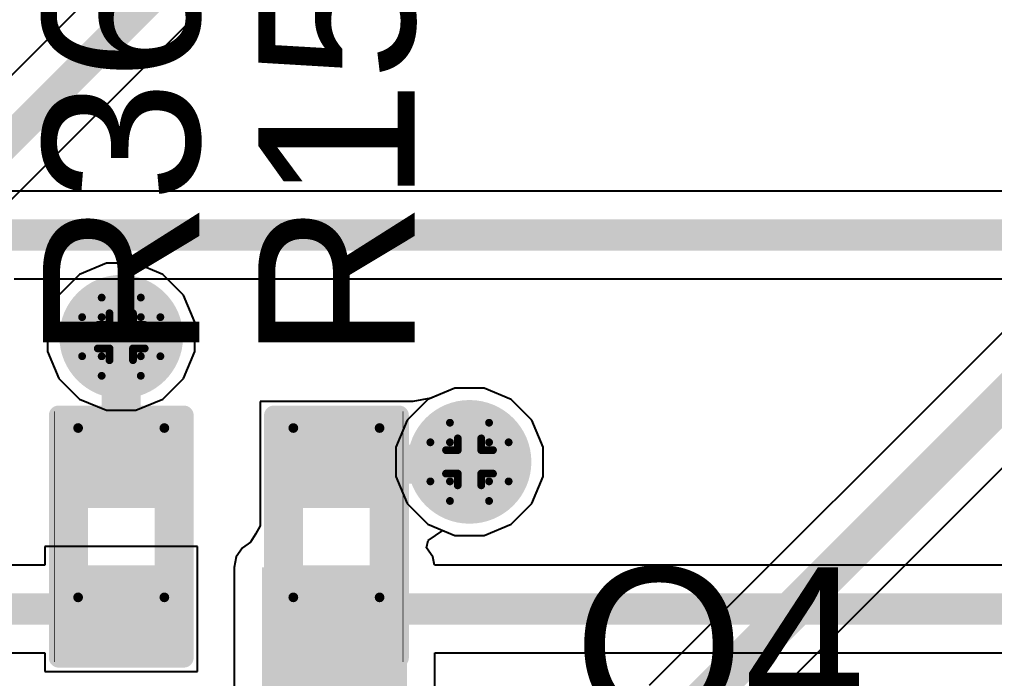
# Model space of a CAD drawing. Header units: inches. Extents: x -0.1 to 17.9, y -0.8 to 4.8.
# Drawn here: x 0.329 to 0.5782, y 1.7626 to 1.9311 of the extents above; entities that cross this region are included whole.
import ezdxf

# ---------------------------------------------------------------- set-up
doc = ezdxf.new("R2010")
doc.units = ezdxf.units.IN
doc.header["$MEASUREMENT"] = 0
for name, color, linetype in [('Bottom Layer 1', 5, 'Continuous'), ('Bottom Solder', 6, 'Continuous'), ('Drill Drawing', 1, 'Continuous'), ('GND+Signal', 16, 'Continuous'), ('Pad Holes', 156, 'Continuous'), ('PWR+Signal', 76, 'Continuous'), ('Top 3D Body', 56, 'Continuous'), ('Top Layer 1', 1, 'Continuous'), ('Top Overlay', 2, 'Continuous'), ('Top Paste', 8, 'Continuous'), ('Top Solder', 216, 'Continuous'), ('Via Holes', 16, 'Continuous')]:
    doc.layers.add(name, color=color, linetype=linetype)
doc.styles.add('Arial', font='', dxfattribs={"height": 0.2})
doc.styles.get('Arial').set_extended_font_data('Arial')

# ---------------------------------------------------------------- blocks, each defined once
blk = doc.blocks.new('R___0402_128')
at = {"layer": 'Top Layer 1'}
for points in [[(-0.027501, -0.0124991), (-0.027501, 0.0125009), (-0.009501000000000002, 0.0125009), (-0.009500999999999997, -0.0124991)], [(0.009499000000000002, -0.0124991), (0.009498999999999997, 0.0125009), (0.027499, 0.0125009), (0.027499, -0.0124991)]]:
    blk.add_hatch(color=1, dxfattribs=at).paths.add_polyline_path(points)
at = {"layer": 'Top Paste'}
for points in [[(-0.027501, -0.0124991), (-0.027501, 0.0125009), (-0.009501000000000002, 0.0125009), (-0.009500999999999997, -0.0124991)], [(0.009499000000000002, -0.0124991), (0.009498999999999997, 0.0125009), (0.027499, 0.0125009), (0.027499, -0.0124991)]]:
    blk.add_hatch(color=8, dxfattribs=at).paths.add_polyline_path(points)
at = {"layer": 'Top Solder'}
for points in [[(-0.0296664, -0.0146645), (-0.0296664, 0.0146663), (-0.007335600000000003, 0.0146663), (-0.007335599999999997, -0.0146645)], [(0.007333600000000003, -0.0146645), (0.007333599999999997, 0.0146663), (0.0296644, 0.0146663), (0.0296644, -0.0146645)]]:
    blk.add_hatch(color=216, dxfattribs=at).paths.add_polyline_path(points)
at = {"layer": 'Top Overlay'}
for points in [[(-0.031001, -0.0159991, 0.005, 0.005, 0), (-0.031001, 0.0160009, 0.005, 0.005, 0)], [(0.030999, 0.0160009, 0.005, 0.005, 0), (-0.031001, 0.0160009, 0.005, 0.005, 0)], [(0.030999, -0.0159991, 0.005, 0.005, 0), (0.030999, 0.0160009, 0.005, 0.005, 0)], [(0.030999, -0.0159991, 0.005, 0.005, 0), (-0.031001, -0.0159991, 0.005, 0.005, 0)], [(0.031999, -0.0169991, 0.000127, 0.000127, 0), (-0.032001, -0.0169991, 0.000127, 0.000127, 0)]]:
    blk.add_lwpolyline(points, format="xyseb", dxfattribs=at)
for points in [[(-0.032251, 0.0160009, 0.0025, 0.0025, 1), (-0.029751, 0.0160009, 0.0025, 0.0025, 1)], [(-0.032251, 0.0160009, 0.0025, 0.0025, 1), (-0.029751, 0.0160009, 0.0025, 0.0025, 1)], [(0.029749, 0.0160009, 0.0025, 0.0025, 1), (0.032249, 0.0160009, 0.0025, 0.0025, 1)], [(0.029749, 0.0160009, 0.0025, 0.0025, 1), (0.032249, 0.0160009, 0.0025, 0.0025, 1)], [(-0.032251, -0.0159991, 0.0025, 0.0025, 1), (-0.029751, -0.0159991, 0.0025, 0.0025, 1)], [(-0.032251, -0.0159991, 0.0025, 0.0025, 1), (-0.029751, -0.0159991, 0.0025, 0.0025, 1)], [(0.029749, -0.0159991, 0.0025, 0.0025, 1), (0.032249, -0.0159991, 0.0025, 0.0025, 1)], [(0.029749, -0.0159991, 0.0025, 0.0025, 1), (0.032249, -0.0159991, 0.0025, 0.0025, 1)], [(-0.0320327, -0.0169991, 6.35e-05, 6.35e-05, 1), (-0.0319693, -0.0169991, 6.35e-05, 6.35e-05, 1)], [(0.0319673, -0.0169991, 6.35e-05, 6.35e-05, 1), (0.0320307, -0.0169991, 6.35e-05, 6.35e-05, 1)]]:
    blk.add_lwpolyline(points, format="xyseb", close=True, dxfattribs=at)
blk = doc.blocks.new('R___0402_147')
at = {"layer": 'Top Layer 1'}
for points in [[(-0.027499, -0.0125009), (-0.027499, 0.0124991), (-0.009498999999999999, 0.0124991), (-0.009499000000000002, -0.0125009)], [(0.009500999999999999, -0.0125009), (0.009501, 0.0124991), (0.027501, 0.0124991), (0.027501, -0.0125009)]]:
    blk.add_hatch(color=1, dxfattribs=at).paths.add_polyline_path(points)
at = {"layer": 'Top Paste'}
for points in [[(-0.027499, -0.0125009), (-0.027499, 0.0124991), (-0.009498999999999999, 0.0124991), (-0.009499000000000002, -0.0125009)], [(0.009500999999999999, -0.0125009), (0.009501, 0.0124991), (0.027501, 0.0124991), (0.027501, -0.0125009)]]:
    blk.add_hatch(color=8, dxfattribs=at).paths.add_polyline_path(points)
at = {"layer": 'Top Solder'}
for points in [[(-0.0296644, -0.0146663), (-0.0296644, 0.0146645), (-0.007333599999999998, 0.0146645), (-0.007333600000000002, -0.0146663)], [(0.007335599999999999, -0.0146663), (0.007335600000000001, 0.0146645), (0.0296664, 0.0146645), (0.0296664, -0.0146663)]]:
    blk.add_hatch(color=216, dxfattribs=at).paths.add_polyline_path(points)
at = {"layer": 'Top Overlay'}
for points in [[(-0.030999, 0.0159991, 0.005, 0.005, 0), (-0.030999, -0.0160009, 0.005, 0.005, 0)], [(-0.030999, 0.0159991, 0.005, 0.005, 0), (0.031001, 0.0159991, 0.005, 0.005, 0)], [(0.031001, 0.0159991, 0.005, 0.005, 0), (0.031001, -0.0160009, 0.005, 0.005, 0)], [(-0.030999, -0.0160009, 0.005, 0.005, 0), (0.031001, -0.0160009, 0.005, 0.005, 0)], [(-0.031999, -0.0170009, 0.000127, 0.000127, 0), (0.032001, -0.0170009, 0.000127, 0.000127, 0)]]:
    blk.add_lwpolyline(points, format="xyseb", dxfattribs=at)
for points in [[(-0.032249, 0.0159991, 0.0025, 0.0025, 1), (-0.029749, 0.0159991, 0.0025, 0.0025, 1)], [(-0.032249, 0.0159991, 0.0025, 0.0025, 1), (-0.029749, 0.0159991, 0.0025, 0.0025, 1)], [(0.029751, 0.0159991, 0.0025, 0.0025, 1), (0.032251, 0.0159991, 0.0025, 0.0025, 1)], [(0.029751, 0.0159991, 0.0025, 0.0025, 1), (0.032251, 0.0159991, 0.0025, 0.0025, 1)], [(-0.032249, -0.0160009, 0.0025, 0.0025, 1), (-0.029749, -0.0160009, 0.0025, 0.0025, 1)], [(-0.032249, -0.0160009, 0.0025, 0.0025, 1), (-0.029749, -0.0160009, 0.0025, 0.0025, 1)], [(0.029751, -0.0160009, 0.0025, 0.0025, 1), (0.032251, -0.0160009, 0.0025, 0.0025, 1)], [(0.029751, -0.0160009, 0.0025, 0.0025, 1), (0.032251, -0.0160009, 0.0025, 0.0025, 1)], [(-0.0320307, -0.0170009, 6.35e-05, 6.35e-05, 1), (-0.0319673, -0.0170009, 6.35e-05, 6.35e-05, 1)], [(0.0319693, -0.0170009, 6.35e-05, 6.35e-05, 1), (0.0320327, -0.0170009, 6.35e-05, 6.35e-05, 1)]]:
    blk.add_lwpolyline(points, format="xyseb", close=True, dxfattribs=at)

msp = doc.modelspace()

# ---------------------------------------------------------------- hatches: boundary and pattern name
at = {"layer": 'Bottom Layer 1'}
h = msp.add_hatch(color=5, dxfattribs=at)
edge = h.paths.add_edge_path()
edge.add_arc((0.355, 1.85), 0.011811, 0, 360)
h = msp.add_hatch(color=5, dxfattribs=at)
edge = h.paths.add_edge_path()
edge.add_arc((0.444, 1.818), 0.011811, 0, 360)
at = {"layer": 'Bottom Solder'}
h = msp.add_hatch(color=6, dxfattribs=at)
edge = h.paths.add_edge_path()
edge.add_arc((0.355, 1.85), 0.015811, 0, 360)
h = msp.add_hatch(color=6, dxfattribs=at)
edge = h.paths.add_edge_path()
edge.add_arc((0.444, 1.818), 0.015811, 0, 360)
at = {"layer": 'GND+Signal'}
h = msp.add_hatch(color=16, dxfattribs=at)
edge = h.paths.add_edge_path()
edge.add_arc((0.355, 1.85), 0.011811, 0, 360)
h = msp.add_hatch(color=16, dxfattribs=at)
edge = h.paths.add_edge_path()
edge.add_arc((0.444, 1.818), 0.011811, 0, 360)
at = {"layer": 'Pad Holes'}
h = msp.add_hatch(color=7, dxfattribs=at)
edge = h.paths.add_edge_path()
edge.add_arc((0.34398, 1.82665), 0.00125, 0, 360)
h = msp.add_hatch(color=7, dxfattribs=at)
edge = h.paths.add_edge_path()
edge.add_arc((0.36602, 1.82665), 0.00125, 0, 360)
h = msp.add_hatch(color=7, dxfattribs=at)
edge = h.paths.add_edge_path()
edge.add_arc((0.39898, 1.82665), 0.00125, 0, 360)
h = msp.add_hatch(color=7, dxfattribs=at)
edge = h.paths.add_edge_path()
edge.add_arc((0.42102, 1.82665), 0.00125, 0, 360)
h = msp.add_hatch(color=7, dxfattribs=at)
edge = h.paths.add_edge_path()
edge.add_arc((0.34398, 1.78335), 0.00125, 0, 360)
h = msp.add_hatch(color=7, dxfattribs=at)
edge = h.paths.add_edge_path()
edge.add_arc((0.36602, 1.78335), 0.00125, 0, 360)
h = msp.add_hatch(color=7, dxfattribs=at)
edge = h.paths.add_edge_path()
edge.add_arc((0.39898, 1.78335), 0.00125, 0, 360)
h = msp.add_hatch(color=7, dxfattribs=at)
edge = h.paths.add_edge_path()
edge.add_arc((0.42102, 1.78335), 0.00125, 0, 360)
at = {"layer": 'PWR+Signal'}
h = msp.add_hatch(color=76, dxfattribs=at)
edge = h.paths.add_edge_path()
edge.add_arc((0.355, 1.85), 0.011811, 0, 360)
h = msp.add_hatch(color=76, dxfattribs=at)
edge = h.paths.add_edge_path()
edge.add_arc((0.444, 1.818), 0.011811, 0, 360)
at = {"layer": 'Top 3D Body'}
h = msp.add_hatch(color=56, dxfattribs=at)
edge = h.paths.add_edge_path()
edge.add_arc((0.34398, 1.82665), 0.00125, 0, 360)
h = msp.add_hatch(color=56, dxfattribs=at)
edge = h.paths.add_edge_path()
edge.add_arc((0.36602, 1.82665), 0.00125, 0, 360)
h = msp.add_hatch(color=56, dxfattribs=at)
edge = h.paths.add_edge_path()
edge.add_arc((0.39898, 1.82665), 0.00125, 0, 360)
h = msp.add_hatch(color=56, dxfattribs=at)
edge = h.paths.add_edge_path()
edge.add_arc((0.42102, 1.82665), 0.00125, 0, 360)
h = msp.add_hatch(color=56, dxfattribs=at)
edge = h.paths.add_edge_path()
edge.add_arc((0.34398, 1.78335), 0.00125, 0, 360)
h = msp.add_hatch(color=56, dxfattribs=at)
edge = h.paths.add_edge_path()
edge.add_arc((0.36602, 1.78335), 0.00125, 0, 360)
h = msp.add_hatch(color=56, dxfattribs=at)
edge = h.paths.add_edge_path()
edge.add_arc((0.39898, 1.78335), 0.00125, 0, 360)
h = msp.add_hatch(color=56, dxfattribs=at)
edge = h.paths.add_edge_path()
edge.add_arc((0.42102, 1.78335), 0.00125, 0, 360)
at = {"layer": 'Top Layer 1'}
h = msp.add_hatch(color=1, dxfattribs=at)
edge = h.paths.add_edge_path()
edge.add_arc((0.355, 1.85), 0.011811, 0, 360)
h = msp.add_hatch(color=1, dxfattribs=at)
edge = h.paths.add_edge_path()
edge.add_arc((0.444, 1.818), 0.011811, 0, 360)
msp.add_hatch(color=1, dxfattribs=at).paths.add_polyline_path([(0.391, 1.684), (0.428, 1.684), (0.428, 1.791), (0.391, 1.791)])
at = {"layer": 'Via Holes'}
h = msp.add_hatch(color=7, dxfattribs=at)
edge = h.paths.add_edge_path()
edge.add_arc((0.355, 1.85), 0.0059055, 0, 360)
h = msp.add_hatch(color=7, dxfattribs=at)
edge = h.paths.add_edge_path()
edge.add_arc((0.444, 1.818), 0.0059055, 0, 360)

# ---------------------------------------------------------------- linework, layer by layer
at = {"layer": 'Bottom Layer 1'}
for p, q in [((0.2539308, 1.8120695), (0.4972399, 2.0553789)), ((0.7798565, 2.0507595), (0.4899089, 1.7608119)), ((0.5072119, 1.7435089), (0.8004679, 2.0367649)), ((0.3893039, 1.9791651), (0.2413545, 1.8312156)), ((0.4402583, 1.836811), (0.4333444, 1.8339472)), ((0.4477417, 1.836811), (0.4402583, 1.836811)), ((0.4546556, 1.8339472), (0.4477417, 1.836811)), ((0.4333444, 1.8339472), (0.4280528, 1.8286556)), ((0.4599472, 1.8286556), (0.4546556, 1.8339472)), ((0.4280528, 1.8286556), (0.425189, 1.8217417)), ((0.462811, 1.8217417), (0.4599472, 1.8286556)), ((0.425189, 1.8217417), (0.425189, 1.8142583)), ((0.462811, 1.8142583), (0.462811, 1.8217417)), ((0.425189, 1.8142583), (0.4280528, 1.8073444)), ((0.4599472, 1.8073444), (0.462811, 1.8142583)), ((0.4280528, 1.8073444), (0.4333444, 1.8020528)), ((0.4546556, 1.8020528), (0.4599472, 1.8073444)), ((0.4333444, 1.8020528), (0.4402583, 1.799189)), ((0.4477417, 1.799189), (0.4546556, 1.8020528)), ((0.4402583, 1.799189), (0.4477417, 1.799189))]:
    msp.add_line(p, q, dxfattribs=at)
for points in [[(0.2460002, 1.8200001, 0.008, 0.008, 0), (0.4925943, 2.0665944, 0.008, 0.008, 0)], [(0.4884009, 1.7420009, 0.01, 0.01, 0), (0.7954, 2.049, 0.01, 0.01, 0)]]:
    msp.add_lwpolyline(points, format="xyseb", dxfattribs=at)
at = {"layer": 'Drill Drawing'}
for points in [[(0.35, 1.855, 0.002, 0.002, 0), (0.35, 1.86, 0.002, 0.002, 0)], [(0.35, 1.86, 0.002, 0.002, 0), (0.36, 1.86, 0.002, 0.002, 0)], [(0.36, 1.855, 0.002, 0.002, 0), (0.36, 1.86, 0.002, 0.002, 0)], [(0.352, 1.853, 0.002, 0.002, 0), (0.352, 1.856, 0.002, 0.002, 0)], [(0.352, 1.856, 0.002, 0.002, 0), (0.358, 1.856, 0.002, 0.002, 0)], [(0.358, 1.853, 0.002, 0.002, 0), (0.358, 1.856, 0.002, 0.002, 0)], [(0.345, 1.845, 0.002, 0.002, 0), (0.345, 1.855, 0.002, 0.002, 0)], [(0.345, 1.855, 0.002, 0.002, 0), (0.35, 1.855, 0.002, 0.002, 0)], [(0.349, 1.847, 0.002, 0.002, 0), (0.349, 1.853, 0.002, 0.002, 0)], [(0.349, 1.853, 0.002, 0.002, 0), (0.352, 1.853, 0.002, 0.002, 0)], [(0.358, 1.853, 0.002, 0.002, 0), (0.361, 1.853, 0.002, 0.002, 0)], [(0.36, 1.855, 0.002, 0.002, 0), (0.365, 1.855, 0.002, 0.002, 0)], [(0.361, 1.847, 0.002, 0.002, 0), (0.361, 1.853, 0.002, 0.002, 0)], [(0.365, 1.845, 0.002, 0.002, 0), (0.365, 1.855, 0.002, 0.002, 0)], [(0.349, 1.847, 0.002, 0.002, 0), (0.352, 1.847, 0.002, 0.002, 0)], [(0.352, 1.844, 0.002, 0.002, 0), (0.352, 1.847, 0.002, 0.002, 0)], [(0.358, 1.847, 0.002, 0.002, 0), (0.361, 1.847, 0.002, 0.002, 0)], [(0.358, 1.844, 0.002, 0.002, 0), (0.358, 1.847, 0.002, 0.002, 0)], [(0.345, 1.845, 0.002, 0.002, 0), (0.35, 1.845, 0.002, 0.002, 0)], [(0.35, 1.84, 0.002, 0.002, 0), (0.35, 1.845, 0.002, 0.002, 0)], [(0.352, 1.844, 0.002, 0.002, 0), (0.358, 1.844, 0.002, 0.002, 0)], [(0.36, 1.845, 0.002, 0.002, 0), (0.365, 1.845, 0.002, 0.002, 0)], [(0.36, 1.84, 0.002, 0.002, 0), (0.36, 1.845, 0.002, 0.002, 0)], [(0.35, 1.84, 0.002, 0.002, 0), (0.36, 1.84, 0.002, 0.002, 0)], [(0.439, 1.823, 0.002, 0.002, 0), (0.439, 1.828, 0.002, 0.002, 0)], [(0.439, 1.828, 0.002, 0.002, 0), (0.449, 1.828, 0.002, 0.002, 0)], [(0.449, 1.823, 0.002, 0.002, 0), (0.449, 1.828, 0.002, 0.002, 0)], [(0.434, 1.813, 0.002, 0.002, 0), (0.434, 1.823, 0.002, 0.002, 0)], [(0.434, 1.823, 0.002, 0.002, 0), (0.439, 1.823, 0.002, 0.002, 0)], [(0.441, 1.821, 0.002, 0.002, 0), (0.441, 1.824, 0.002, 0.002, 0)], [(0.441, 1.824, 0.002, 0.002, 0), (0.447, 1.824, 0.002, 0.002, 0)], [(0.447, 1.821, 0.002, 0.002, 0), (0.447, 1.824, 0.002, 0.002, 0)], [(0.449, 1.823, 0.002, 0.002, 0), (0.454, 1.823, 0.002, 0.002, 0)], [(0.454, 1.813, 0.002, 0.002, 0), (0.454, 1.823, 0.002, 0.002, 0)], [(0.438, 1.815, 0.002, 0.002, 0), (0.438, 1.821, 0.002, 0.002, 0)], [(0.438, 1.821, 0.002, 0.002, 0), (0.441, 1.821, 0.002, 0.002, 0)], [(0.447, 1.821, 0.002, 0.002, 0), (0.45, 1.821, 0.002, 0.002, 0)], [(0.45, 1.815, 0.002, 0.002, 0), (0.45, 1.821, 0.002, 0.002, 0)], [(0.434, 1.813, 0.002, 0.002, 0), (0.439, 1.813, 0.002, 0.002, 0)], [(0.438, 1.815, 0.002, 0.002, 0), (0.441, 1.815, 0.002, 0.002, 0)], [(0.439, 1.808, 0.002, 0.002, 0), (0.439, 1.813, 0.002, 0.002, 0)], [(0.441, 1.812, 0.002, 0.002, 0), (0.441, 1.815, 0.002, 0.002, 0)], [(0.447, 1.815, 0.002, 0.002, 0), (0.45, 1.815, 0.002, 0.002, 0)], [(0.447, 1.812, 0.002, 0.002, 0), (0.447, 1.815, 0.002, 0.002, 0)], [(0.449, 1.813, 0.002, 0.002, 0), (0.454, 1.813, 0.002, 0.002, 0)], [(0.449, 1.808, 0.002, 0.002, 0), (0.449, 1.813, 0.002, 0.002, 0)], [(0.441, 1.812, 0.002, 0.002, 0), (0.447, 1.812, 0.002, 0.002, 0)], [(0.439, 1.808, 0.002, 0.002, 0), (0.449, 1.808, 0.002, 0.002, 0)]]:
    msp.add_lwpolyline(points, format="xyseb", dxfattribs=at)
for points in [[(0.3495, 1.86, 0.001, 0.001, 1), (0.3505, 1.86, 0.001, 0.001, 1)], [(0.3495, 1.86, 0.001, 0.001, 1), (0.3505, 1.86, 0.001, 0.001, 1)], [(0.3595, 1.86, 0.001, 0.001, 1), (0.3605, 1.86, 0.001, 0.001, 1)], [(0.3595, 1.86, 0.001, 0.001, 1), (0.3605, 1.86, 0.001, 0.001, 1)], [(0.3515, 1.856, 0.001, 0.001, 1), (0.3525, 1.856, 0.001, 0.001, 1)], [(0.3515, 1.856, 0.001, 0.001, 1), (0.3525, 1.856, 0.001, 0.001, 1)], [(0.3575, 1.856, 0.001, 0.001, 1), (0.3585, 1.856, 0.001, 0.001, 1)], [(0.3575, 1.856, 0.001, 0.001, 1), (0.3585, 1.856, 0.001, 0.001, 1)], [(0.3445, 1.855, 0.001, 0.001, 1), (0.3455, 1.855, 0.001, 0.001, 1)], [(0.3445, 1.855, 0.001, 0.001, 1), (0.3455, 1.855, 0.001, 0.001, 1)], [(0.3485, 1.853, 0.001, 0.001, 1), (0.3495, 1.853, 0.001, 0.001, 1)], [(0.3485, 1.853, 0.001, 0.001, 1), (0.3495, 1.853, 0.001, 0.001, 1)], [(0.3495, 1.855, 0.001, 0.001, 1), (0.3505, 1.855, 0.001, 0.001, 1)], [(0.3495, 1.855, 0.001, 0.001, 1), (0.3505, 1.855, 0.001, 0.001, 1)], [(0.3515, 1.853, 0.001, 0.001, 1), (0.3525, 1.853, 0.001, 0.001, 1)], [(0.3515, 1.853, 0.001, 0.001, 1), (0.3525, 1.853, 0.001, 0.001, 1)], [(0.3575, 1.853, 0.001, 0.001, 1), (0.3585, 1.853, 0.001, 0.001, 1)], [(0.3575, 1.853, 0.001, 0.001, 1), (0.3585, 1.853, 0.001, 0.001, 1)], [(0.3595, 1.855, 0.001, 0.001, 1), (0.3605, 1.855, 0.001, 0.001, 1)], [(0.3595, 1.855, 0.001, 0.001, 1), (0.3605, 1.855, 0.001, 0.001, 1)], [(0.3605, 1.853, 0.001, 0.001, 1), (0.3615, 1.853, 0.001, 0.001, 1)], [(0.3605, 1.853, 0.001, 0.001, 1), (0.3615, 1.853, 0.001, 0.001, 1)], [(0.3645, 1.855, 0.001, 0.001, 1), (0.3655, 1.855, 0.001, 0.001, 1)], [(0.3645, 1.855, 0.001, 0.001, 1), (0.3655, 1.855, 0.001, 0.001, 1)], [(0.3485, 1.847, 0.001, 0.001, 1), (0.3495, 1.847, 0.001, 0.001, 1)], [(0.3485, 1.847, 0.001, 0.001, 1), (0.3495, 1.847, 0.001, 0.001, 1)], [(0.3515, 1.847, 0.001, 0.001, 1), (0.3525, 1.847, 0.001, 0.001, 1)], [(0.3515, 1.847, 0.001, 0.001, 1), (0.3525, 1.847, 0.001, 0.001, 1)], [(0.3575, 1.847, 0.001, 0.001, 1), (0.3585, 1.847, 0.001, 0.001, 1)], [(0.3575, 1.847, 0.001, 0.001, 1), (0.3585, 1.847, 0.001, 0.001, 1)], [(0.3605, 1.847, 0.001, 0.001, 1), (0.3615, 1.847, 0.001, 0.001, 1)], [(0.3605, 1.847, 0.001, 0.001, 1), (0.3615, 1.847, 0.001, 0.001, 1)], [(0.3445, 1.845, 0.001, 0.001, 1), (0.3455, 1.845, 0.001, 0.001, 1)], [(0.3445, 1.845, 0.001, 0.001, 1), (0.3455, 1.845, 0.001, 0.001, 1)], [(0.3495, 1.845, 0.001, 0.001, 1), (0.3505, 1.845, 0.001, 0.001, 1)], [(0.3495, 1.845, 0.001, 0.001, 1), (0.3505, 1.845, 0.001, 0.001, 1)], [(0.3515, 1.844, 0.001, 0.001, 1), (0.3525, 1.844, 0.001, 0.001, 1)], [(0.3515, 1.844, 0.001, 0.001, 1), (0.3525, 1.844, 0.001, 0.001, 1)], [(0.3575, 1.844, 0.001, 0.001, 1), (0.3585, 1.844, 0.001, 0.001, 1)], [(0.3575, 1.844, 0.001, 0.001, 1), (0.3585, 1.844, 0.001, 0.001, 1)], [(0.3595, 1.845, 0.001, 0.001, 1), (0.3605, 1.845, 0.001, 0.001, 1)], [(0.3595, 1.845, 0.001, 0.001, 1), (0.3605, 1.845, 0.001, 0.001, 1)], [(0.3645, 1.845, 0.001, 0.001, 1), (0.3655, 1.845, 0.001, 0.001, 1)], [(0.3645, 1.845, 0.001, 0.001, 1), (0.3655, 1.845, 0.001, 0.001, 1)], [(0.3495, 1.84, 0.001, 0.001, 1), (0.3505, 1.84, 0.001, 0.001, 1)], [(0.3495, 1.84, 0.001, 0.001, 1), (0.3505, 1.84, 0.001, 0.001, 1)], [(0.3595, 1.84, 0.001, 0.001, 1), (0.3605, 1.84, 0.001, 0.001, 1)], [(0.3595, 1.84, 0.001, 0.001, 1), (0.3605, 1.84, 0.001, 0.001, 1)], [(0.4385, 1.828, 0.001, 0.001, 1), (0.4395, 1.828, 0.001, 0.001, 1)], [(0.4385, 1.828, 0.001, 0.001, 1), (0.4395, 1.828, 0.001, 0.001, 1)], [(0.4485, 1.828, 0.001, 0.001, 1), (0.4495, 1.828, 0.001, 0.001, 1)], [(0.4485, 1.828, 0.001, 0.001, 1), (0.4495, 1.828, 0.001, 0.001, 1)], [(0.4335, 1.823, 0.001, 0.001, 1), (0.4345, 1.823, 0.001, 0.001, 1)], [(0.4335, 1.823, 0.001, 0.001, 1), (0.4345, 1.823, 0.001, 0.001, 1)], [(0.4385, 1.823, 0.001, 0.001, 1), (0.4395, 1.823, 0.001, 0.001, 1)], [(0.4385, 1.823, 0.001, 0.001, 1), (0.4395, 1.823, 0.001, 0.001, 1)], [(0.4405, 1.824, 0.001, 0.001, 1), (0.4415, 1.824, 0.001, 0.001, 1)], [(0.4405, 1.824, 0.001, 0.001, 1), (0.4415, 1.824, 0.001, 0.001, 1)], [(0.4465, 1.824, 0.001, 0.001, 1), (0.4475, 1.824, 0.001, 0.001, 1)], [(0.4465, 1.824, 0.001, 0.001, 1), (0.4475, 1.824, 0.001, 0.001, 1)], [(0.4485, 1.823, 0.001, 0.001, 1), (0.4495, 1.823, 0.001, 0.001, 1)], [(0.4485, 1.823, 0.001, 0.001, 1), (0.4495, 1.823, 0.001, 0.001, 1)], [(0.4535, 1.823, 0.001, 0.001, 1), (0.4545, 1.823, 0.001, 0.001, 1)], [(0.4535, 1.823, 0.001, 0.001, 1), (0.4545, 1.823, 0.001, 0.001, 1)], [(0.4375, 1.821, 0.001, 0.001, 1), (0.4385, 1.821, 0.001, 0.001, 1)], [(0.4375, 1.821, 0.001, 0.001, 1), (0.4385, 1.821, 0.001, 0.001, 1)], [(0.4405, 1.821, 0.001, 0.001, 1), (0.4415, 1.821, 0.001, 0.001, 1)], [(0.4405, 1.821, 0.001, 0.001, 1), (0.4415, 1.821, 0.001, 0.001, 1)], [(0.4465, 1.821, 0.001, 0.001, 1), (0.4475, 1.821, 0.001, 0.001, 1)], [(0.4465, 1.821, 0.001, 0.001, 1), (0.4475, 1.821, 0.001, 0.001, 1)], [(0.4495, 1.821, 0.001, 0.001, 1), (0.4505, 1.821, 0.001, 0.001, 1)], [(0.4495, 1.821, 0.001, 0.001, 1), (0.4505, 1.821, 0.001, 0.001, 1)], [(0.4335, 1.813, 0.001, 0.001, 1), (0.4345, 1.813, 0.001, 0.001, 1)], [(0.4335, 1.813, 0.001, 0.001, 1), (0.4345, 1.813, 0.001, 0.001, 1)], [(0.4375, 1.815, 0.001, 0.001, 1), (0.4385, 1.815, 0.001, 0.001, 1)], [(0.4375, 1.815, 0.001, 0.001, 1), (0.4385, 1.815, 0.001, 0.001, 1)], [(0.4385, 1.813, 0.001, 0.001, 1), (0.4395, 1.813, 0.001, 0.001, 1)], [(0.4385, 1.813, 0.001, 0.001, 1), (0.4395, 1.813, 0.001, 0.001, 1)], [(0.4405, 1.815, 0.001, 0.001, 1), (0.4415, 1.815, 0.001, 0.001, 1)], [(0.4405, 1.815, 0.001, 0.001, 1), (0.4415, 1.815, 0.001, 0.001, 1)], [(0.4465, 1.815, 0.001, 0.001, 1), (0.4475, 1.815, 0.001, 0.001, 1)], [(0.4465, 1.815, 0.001, 0.001, 1), (0.4475, 1.815, 0.001, 0.001, 1)], [(0.4485, 1.813, 0.001, 0.001, 1), (0.4495, 1.813, 0.001, 0.001, 1)], [(0.4485, 1.813, 0.001, 0.001, 1), (0.4495, 1.813, 0.001, 0.001, 1)], [(0.4495, 1.815, 0.001, 0.001, 1), (0.4505, 1.815, 0.001, 0.001, 1)], [(0.4495, 1.815, 0.001, 0.001, 1), (0.4505, 1.815, 0.001, 0.001, 1)], [(0.4535, 1.813, 0.001, 0.001, 1), (0.4545, 1.813, 0.001, 0.001, 1)], [(0.4535, 1.813, 0.001, 0.001, 1), (0.4545, 1.813, 0.001, 0.001, 1)], [(0.4405, 1.812, 0.001, 0.001, 1), (0.4415, 1.812, 0.001, 0.001, 1)], [(0.4405, 1.812, 0.001, 0.001, 1), (0.4415, 1.812, 0.001, 0.001, 1)], [(0.4465, 1.812, 0.001, 0.001, 1), (0.4475, 1.812, 0.001, 0.001, 1)], [(0.4465, 1.812, 0.001, 0.001, 1), (0.4475, 1.812, 0.001, 0.001, 1)], [(0.4385, 1.808, 0.001, 0.001, 1), (0.4395, 1.808, 0.001, 0.001, 1)], [(0.4385, 1.808, 0.001, 0.001, 1), (0.4395, 1.808, 0.001, 0.001, 1)], [(0.4485, 1.808, 0.001, 0.001, 1), (0.4495, 1.808, 0.001, 0.001, 1)], [(0.4485, 1.808, 0.001, 0.001, 1), (0.4495, 1.808, 0.001, 0.001, 1)]]:
    msp.add_lwpolyline(points, format="xyseb", close=True, dxfattribs=at)
at = {"layer": 'GND+Signal'}
for p, q in [((0.4402583, 1.836811), (0.4333444, 1.8339472)), ((0.4477417, 1.836811), (0.4402583, 1.836811)), ((0.4546556, 1.8339472), (0.4477417, 1.836811)), ((0.4333444, 1.8339472), (0.4280528, 1.8286556)), ((0.4599472, 1.8286556), (0.4546556, 1.8339472)), ((0.4280528, 1.8286556), (0.425189, 1.8217417)), ((0.462811, 1.8217417), (0.4599472, 1.8286556)), ((0.425189, 1.8217417), (0.425189, 1.8142583)), ((0.462811, 1.8142583), (0.462811, 1.8217417)), ((0.425189, 1.8142583), (0.4280528, 1.8073444)), ((0.4599472, 1.8073444), (0.462811, 1.8142583)), ((0.4280528, 1.8073444), (0.4333444, 1.8020528)), ((0.4546556, 1.8020528), (0.4599472, 1.8073444)), ((0.4333444, 1.8020528), (0.4402583, 1.799189)), ((0.4477417, 1.799189), (0.4546556, 1.8020528)), ((0.4402583, 1.799189), (0.4477417, 1.799189))]:
    msp.add_line(p, q, dxfattribs=at)
at = {"layer": 'PWR+Signal'}
for p, q in [((0.3512583, 1.868811), (0.3443444, 1.8659472)), ((0.3587417, 1.868811), (0.3512583, 1.868811)), ((0.3656556, 1.8659472), (0.3587417, 1.868811)), ((0.3443444, 1.8659472), (0.3390528, 1.8606556)), ((0.3709472, 1.8606556), (0.3656556, 1.8659472)), ((0.3390528, 1.8606556), (0.336189, 1.8537417)), ((0.373811, 1.8537417), (0.3709472, 1.8606556)), ((0.336189, 1.8537417), (0.336189, 1.8462583)), ((0.373811, 1.8462583), (0.373811, 1.8537417)), ((0.336189, 1.8462583), (0.3390528, 1.8393444)), ((0.3709472, 1.8393444), (0.373811, 1.8462583)), ((0.3390528, 1.8393444), (0.3443444, 1.8340528)), ((0.3656556, 1.8340528), (0.3709472, 1.8393444)), ((0.3443444, 1.8340528), (0.3512583, 1.831189)), ((0.3587417, 1.831189), (0.3656556, 1.8340528)), ((0.3512583, 1.831189), (0.3587417, 1.831189))]:
    msp.add_line(p, q, dxfattribs=at)
at = {"layer": 'Top 3D Body'}
for points in [[(0.34398, 1.78335, 0.005, 0.005, 0), (0.34398, 1.82665, 0.005, 0.005, 0)], [(0.36602, 1.78335, 0.005, 0.005, 0), (0.36602, 1.82665, 0.005, 0.005, 0)], [(0.39898, 1.78335, 0.005, 0.005, 0), (0.39898, 1.82665, 0.005, 0.005, 0)], [(0.42102, 1.78335, 0.005, 0.005, 0), (0.42102, 1.82665, 0.005, 0.005, 0)]]:
    msp.add_lwpolyline(points, format="xyseb", dxfattribs=at)
for points in [[(0.34273, 1.82665, 0.0025, 0.0025, 1), (0.34523, 1.82665, 0.0025, 0.0025, 1)], [(0.36477, 1.82665, 0.0025, 0.0025, 1), (0.36727, 1.82665, 0.0025, 0.0025, 1)], [(0.39773, 1.82665, 0.0025, 0.0025, 1), (0.40023, 1.82665, 0.0025, 0.0025, 1)], [(0.41977, 1.82665, 0.0025, 0.0025, 1), (0.42227, 1.82665, 0.0025, 0.0025, 1)], [(0.34273, 1.78335, 0.0025, 0.0025, 1), (0.34523, 1.78335, 0.0025, 0.0025, 1)], [(0.36477, 1.78335, 0.0025, 0.0025, 1), (0.36727, 1.78335, 0.0025, 0.0025, 1)], [(0.39773, 1.78335, 0.0025, 0.0025, 1), (0.40023, 1.78335, 0.0025, 0.0025, 1)], [(0.41977, 1.78335, 0.0025, 0.0025, 1), (0.42227, 1.78335, 0.0025, 0.0025, 1)]]:
    msp.add_lwpolyline(points, format="xyseb", close=True, dxfattribs=at)
at = {"layer": 'Top Layer 1'}
for p, q in [((0.6755679, 1.8872155), (0.323, 1.8872155)), ((0.3276456, 1.8647845), (0.6755679, 1.8647845)), ((0.4402583, 1.836811), (0.4341367, 1.8342754)), ((0.4477417, 1.836811), (0.4402583, 1.836811)), ((0.4546556, 1.8339472), (0.4477417, 1.836811)), ((0.4341367, 1.8342754), (0.4295009, 1.8333961)), ((0.4599472, 1.8286556), (0.4546556, 1.8339472)), ((0.4295007, 1.833396), (0.3905009, 1.833396)), ((0.3905009, 1.833396), (0.3905009, 1.8029464)), ((0.4295008, 1.8333962), (0.4295007, 1.833396)), ((0.4295009, 1.8333961), (0.4295008, 1.8333962)), ((0.462811, 1.8217417), (0.4599472, 1.8286556)), ((0.462811, 1.8142583), (0.462811, 1.8217417)), ((0.4599472, 1.8073444), (0.462811, 1.8142583)), ((0.4546556, 1.8020528), (0.4599472, 1.8073444)), ((0.3905008, 1.801658), (0.3893235, 1.7995143)), ((0.3905009, 1.8029464), (0.3905008, 1.801658)), ((0.4477417, 1.799189), (0.4546556, 1.8020528)), ((0.3893235, 1.7995143), (0.3880163, 1.7974251)), ((0.4334086, 1.7979191), (0.4372225, 1.8004464)), ((0.4372225, 1.8004464), (0.4402583, 1.799189)), ((0.4402583, 1.799189), (0.4477417, 1.799189)), ((0.3880163, 1.7974251), (0.3859533, 1.7960467)), ((0.4330467, 1.7960466), (0.4334086, 1.7979191)), ((0.3745009, 1.796396), (0.3355009, 1.796396)), ((0.3355009, 1.796396), (0.3355009, 1.7916115)), ((0.3745009, 1.764396), (0.3745009, 1.796396)), ((0.3859533, 1.7960467), (0.3844062, 1.7937312)), ((0.4345938, 1.7937312), (0.4330467, 1.7960466)), ((0.3355009, 1.7916115), (0.3195009, 1.7916115)), ((0.3844062, 1.7937312), (0.3838629, 1.791)), ((0.4350155, 1.7916115), (0.4345938, 1.7937312)), ((0.6256035, 1.7916115), (0.4350155, 1.7916115)), ((0.3838629, 1.791), (0.3838629, 1.684)), ((0.3195009, 1.7691805), (0.3355009, 1.7691805)), ((0.3355009, 1.7691805), (0.3355009, 1.764396)), ((0.4351371, 1.684), (0.4351371, 1.7691805)), ((0.4351371, 1.7691805), (0.6209583, 1.7691805)), ((0.3355009, 1.764396), (0.3745009, 1.764396))]:
    msp.add_line(p, q, dxfattribs=at)
for points in [[(0.323, 1.876, 0.008, 0.008, 0), (0.7180009, 1.876, 0.008, 0.008, 0)], [(0.355, 1.85, 0.01, 0.01, 0), (0.3550009, 1.8499991, 0.01, 0.01, 0)], [(0.3550009, 1.817396, 0.01, 0.01, 0), (0.3550009, 1.8499991, 0.01, 0.01, 0)], [(0.4100009, 1.817396, 0.01, 0.01, 0), (0.443396, 1.817396, 0.01, 0.01, 0)], [(0.443396, 1.817396, 0.01, 0.01, 0), (0.444, 1.818, 0.01, 0.01, 0)], [(0.3000009, 1.780396, 0.008, 0.008, 0), (0.3550009, 1.780396, 0.008, 0.008, 0)], [(0.4100009, 1.780396, 0.008, 0.008, 0), (0.625604, 1.780396, 0.008, 0.008, 0)]]:
    msp.add_lwpolyline(points, format="xyseb", dxfattribs=at)
for points in [[(0.3525, 1.85, 0.005, 0.005, 1), (0.3575, 1.85, 0.005, 0.005, 1)], [(0.3525009, 1.8499991, 0.005, 0.005, 1), (0.3575009, 1.8499991, 0.005, 0.005, 1)], [(0.3525009, 1.8499991, 0.005, 0.005, 1), (0.3575009, 1.8499991, 0.005, 0.005, 1)], [(0.3525009, 1.817396, 0.005, 0.005, 1), (0.3575009, 1.817396, 0.005, 0.005, 1)], [(0.4075009, 1.817396, 0.005, 0.005, 1), (0.4125009, 1.817396, 0.005, 0.005, 1)], [(0.440896, 1.817396, 0.005, 0.005, 1), (0.445896, 1.817396, 0.005, 0.005, 1)], [(0.440896, 1.817396, 0.005, 0.005, 1), (0.445896, 1.817396, 0.005, 0.005, 1)], [(0.4415, 1.818, 0.005, 0.005, 1), (0.4465, 1.818, 0.005, 0.005, 1)], [(0.3530009, 1.780396, 0.004, 0.004, 1), (0.3570009, 1.780396, 0.004, 0.004, 1)], [(0.4080009, 1.780396, 0.004, 0.004, 1), (0.4120009, 1.780396, 0.004, 0.004, 1)]]:
    msp.add_lwpolyline(points, format="xyseb", close=True, dxfattribs=at)

# ---------------------------------------------------------------- block references
for name, p, rotation in [('R___0402_128', (0.355, 1.798895), 270), ('R___0402_147', (0.41, 1.798895), 90)]:
    msp.add_blockref(name, p, dxfattribs=dict(rotation=rotation))

# ---------------------------------------------------------------- texts
at = {"layer": 'Top Overlay', "style": 'Arial'}
for s, p in [('R36', (0.3749935, 1.8440162)), ('R15', (0.4299935, 1.8440162))]:
    msp.add_text(s, height=0.04, rotation=90, dxfattribs=at).set_placement(p)
msp.add_text('Q4', height=0.04, dxfattribs=at).set_placement((0.4706775, 1.7510065))

doc.saveas('drawing.dxf')
